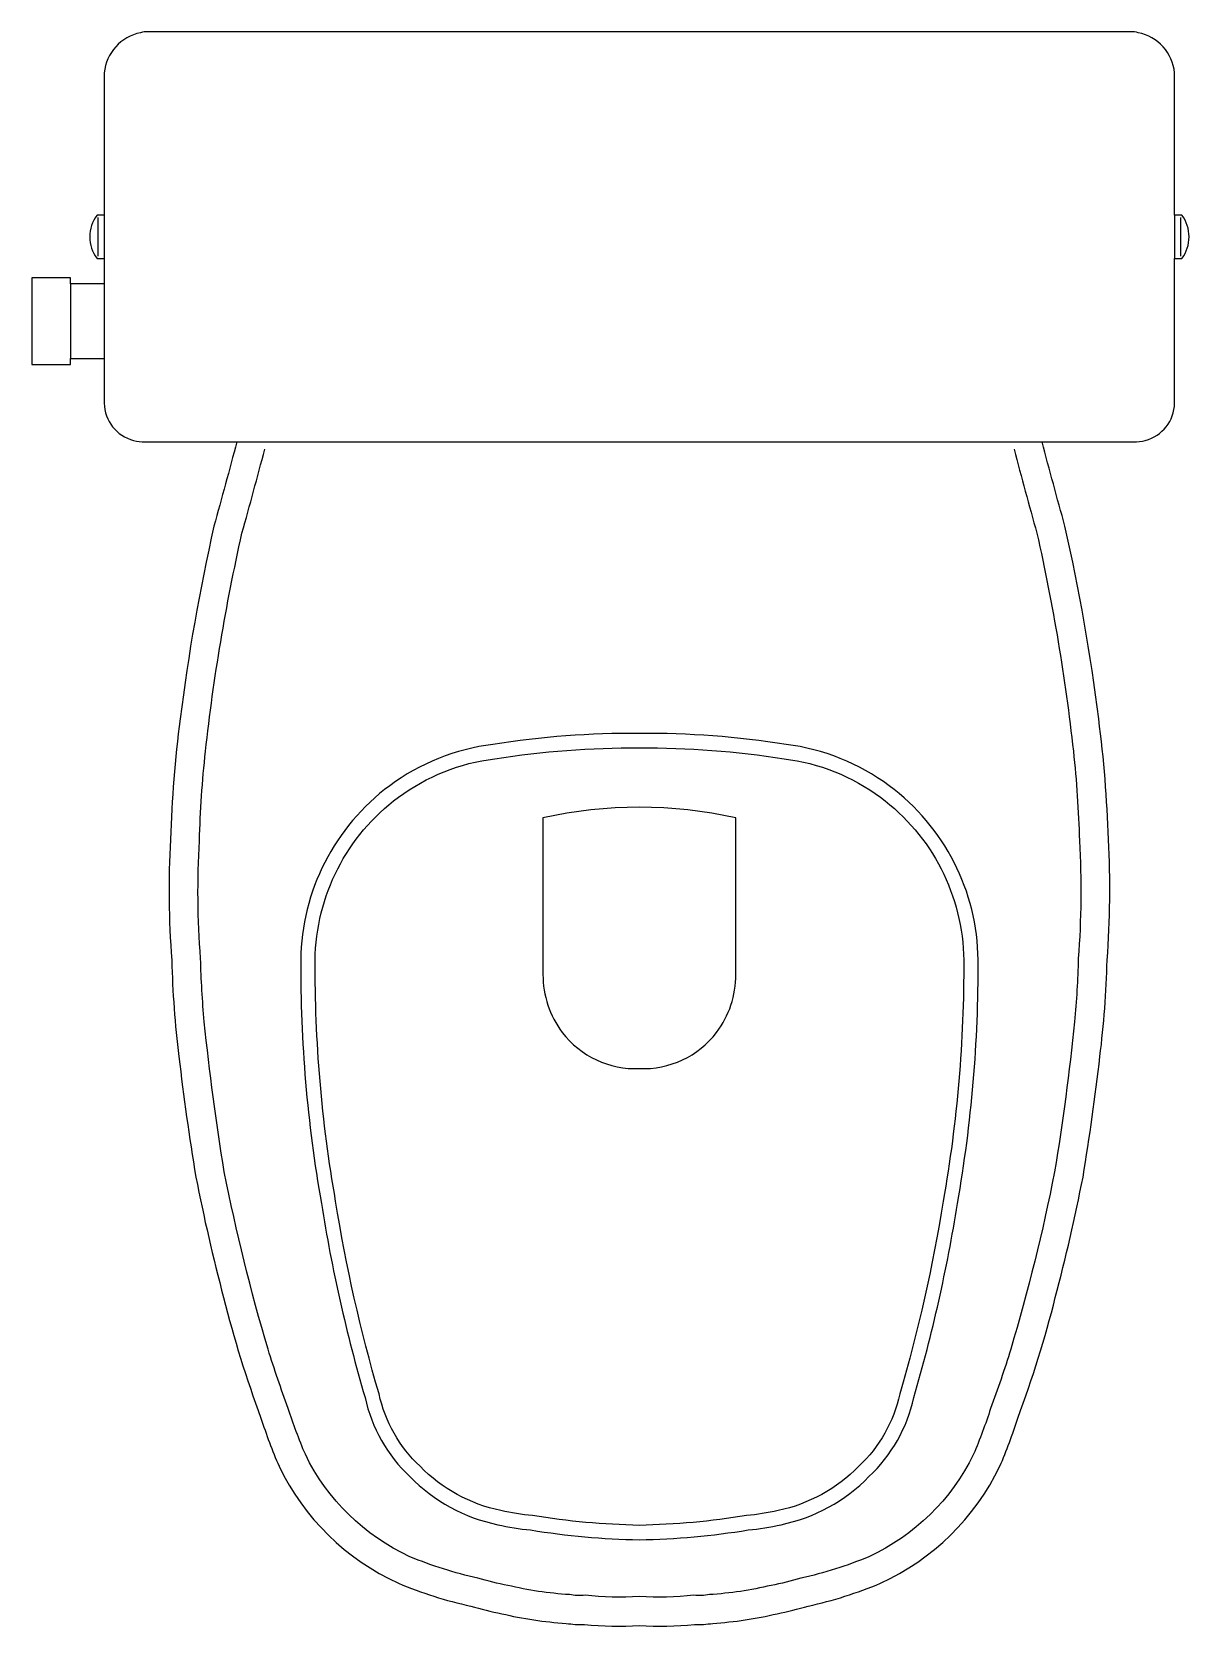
# Model space of a CAD drawing. Extents: x -0.252 to 0.228, y -0.676 to -0.015.
import ezdxf

# ---------------------------------------------------------------- set-up
doc = ezdxf.new("R2010")
doc.units = 0
doc.header["$LTSCALE"] = 0.05
doc.layers.get('0').update_dxf_attribs({"linetype": 'CONTINUOUS'})

msp = doc.modelspace()

# ---------------------------------------------------------------- linework, layer by layer
at = {"color": 0}
for points in [[(0, -0.185), (0.205, -0.185, 0.059373), (0.20984, -0.18446, 0.333509), (0.222, -0.169), (0.222, -0.1505), (0.222, -0.1195), (0.222, -0.109), (0.22483, -0.109, 0.252251), (0.22508, -0.1089, 0.160103), (0.228, -0.1, 0.160103), (0.22508, -0.0911, 0.252251), (0.22483, -0.091), (0.222, -0.091), (0.222, -0.032, 0.327853), (0.20693, -0.0153, 0.087637), (0.20383, -0.015), (0, -0.015), (-0.20383, -0.015, 0.087637), (-0.20693, -0.0153, 0.327853), (-0.222, -0.032), (-0.222, -0.091), (-0.22483, -0.091, 0.252251), (-0.22508, -0.0911, 0.160103), (-0.228, -0.1, 0.160103), (-0.22508, -0.1089, 0.252251), (-0.22483, -0.109), (-0.222, -0.109), (-0.222, -0.1195), (-0.236, -0.1195), (-0.236, -0.117), (-0.252, -0.117), (-0.252, -0.135), (-0.252, -0.153), (-0.236, -0.153), (-0.236, -0.1505), (-0.222, -0.1505), (-0.222, -0.169, 0.333509), (-0.20984, -0.18446, 0.059373), (-0.205, -0.185)], [(0, -0.306, 0.041331), (-0.06084, -0.31056, 0.129345), (-0.10357, -0.32768, 0.234638), (-0.1405, -0.39995, 0.044666), (-0.13192, -0.50099, 0.031515), (-0.11382, -0.58148, 0.151063), (-0.0952, -0.61429, 0.148094), (-0.05876, -0.63424, 0.031073), (-0.04515, -0.63642, 0.035055), (0, -0.6405, 0.035055), (0.04515, -0.63642, 0.031073), (0.05876, -0.63424, 0.148094), (0.0952, -0.61429, 0.151063), (0.11382, -0.58148, 0.031515), (0.13192, -0.50099, 0.044666), (0.1405, -0.39995, 0.234638), (0.10357, -0.32768, 0.129345), (0.06084, -0.31056, 0.041331)], [(0, -0.312, -0.041434), (0.06, -0.3165, -0.129651), (0.1, -0.3325, -0.234583), (0.1345, -0.4, -0.044678), (0.126, -0.5, -0.031614), (0.108, -0.58, -0.152477), (0.091, -0.61, -0.148725), (0.05749, -0.62838, -0.031624), (0.04438, -0.63046, -0.035113), (0, -0.6345, -0.035113), (-0.04438, -0.63046, -0.031624), (-0.05749, -0.62838, -0.148725), (-0.091, -0.61, -0.152477), (-0.108, -0.58, -0.031614), (-0.126, -0.5, -0.044678), (-0.1345, -0.4, -0.234583), (-0.1, -0.3325, -0.129651), (-0.06, -0.3165, -0.041434)], [(-0.04, -0.406, 0.164444), (-0.032, -0.43, 0.245936), (0, -0.445, 0.245936), (0.032, -0.43, 0.164444), (0.04, -0.406), (0.04, -0.341, 0.108885), (-0.04, -0.341)]]:
    msp.add_lwpolyline(points, format="xyb", close=True, dxfattribs=at)
for points in [[(-0.2245, -0.108), (-0.2245, -0.1), (-0.2245, -0.092)], [(-0.222, -0.091), (-0.222, -0.109)], [(0.222, -0.091), (0.222, -0.109)], [(0.2245, -0.108), (0.2245, -0.1), (0.2245, -0.092)], [(-0.236, -0.1195), (-0.236, -0.135), (-0.236, -0.1505)], [(-0.222, -0.1195), (-0.222, -0.1505)]]:
    msp.add_lwpolyline(points, dxfattribs=at)
for points in [[(-0.167, -0.185, -0.003882), (-0.1765, -0.22, 0.024258), (-0.1905, -0.3, 0.02486), (-0.1945, -0.35, 0.033324), (-0.194, -0.4, 0.02486), (-0.191, -0.44, 0.012268), (-0.184, -0.49, 0.015806), (-0.1725, -0.54, 0.026699), (-0.157, -0.59, 0.021919), (-0.1495, -0.61, 0.174675), (-0.1, -0.6585, 0.045452), (-0.07, -0.668, 0.022856), (-0.05712, -0.67116, 0.041289), (-0.03041, -0.67517, 0.052091), (-0.02282, -0.67557, 0.04333), (0, -0.676, 0.04333), (0.02282, -0.67557, 0.052091), (0.03041, -0.67517, 0.041289), (0.05712, -0.67116, 0.022856), (0.07, -0.668, 0.045452), (0.1, -0.6585, 0.174675), (0.1495, -0.61, 0.021919), (0.157, -0.59, 0.026699), (0.1725, -0.54, 0.015806), (0.184, -0.49, 0.012268), (0.191, -0.44, 0.02486), (0.194, -0.4, 0.033324), (0.1945, -0.35, 0.02486), (0.1905, -0.3, 0.024258), (0.1765, -0.22, -0.003882), (0.167, -0.185)], [(0.15539, -0.18805, 0.003849), (0.16486, -0.22294, -0.027799), (0.18, -0.3134, -0.018883), (0.18251, -0.35052, -0.033646), (0.18201, -0.39939, -0.016781), (0.18049, -0.42563, -0.015438), (0.17219, -0.48786, -0.023716), (0.15401, -0.56147, -0.013571), (0.14566, -0.58606, -0.02186), (0.13857, -0.60503, -0.173345), (0.09518, -0.64751, -0.045814), (0.06701, -0.65637, -0.024058), (0.05458, -0.65943, -0.042614), (0.02903, -0.66323, -0.066108), (0.02257, -0.66352, -0.047154), (0, -0.66397, -0.047154), (-0.02257, -0.66352, -0.066108), (-0.02903, -0.66323, -0.042614), (-0.05458, -0.65943, -0.024058), (-0.06701, -0.65637, -0.045814), (-0.09518, -0.64751, -0.173345), (-0.13857, -0.60503, -0.02186), (-0.14566, -0.58606, -0.013571), (-0.15401, -0.56147, -0.023716), (-0.17219, -0.48786, -0.015438), (-0.18049, -0.42563, -0.016781), (-0.18201, -0.39939, -0.033646), (-0.18251, -0.35052, -0.018883), (-0.18, -0.3134, -0.027799), (-0.16486, -0.22294, 0.003849), (-0.15539, -0.18805)]]:
    msp.add_lwpolyline(points, format="xyb", dxfattribs=at)

doc.saveas('drawing.dxf')
